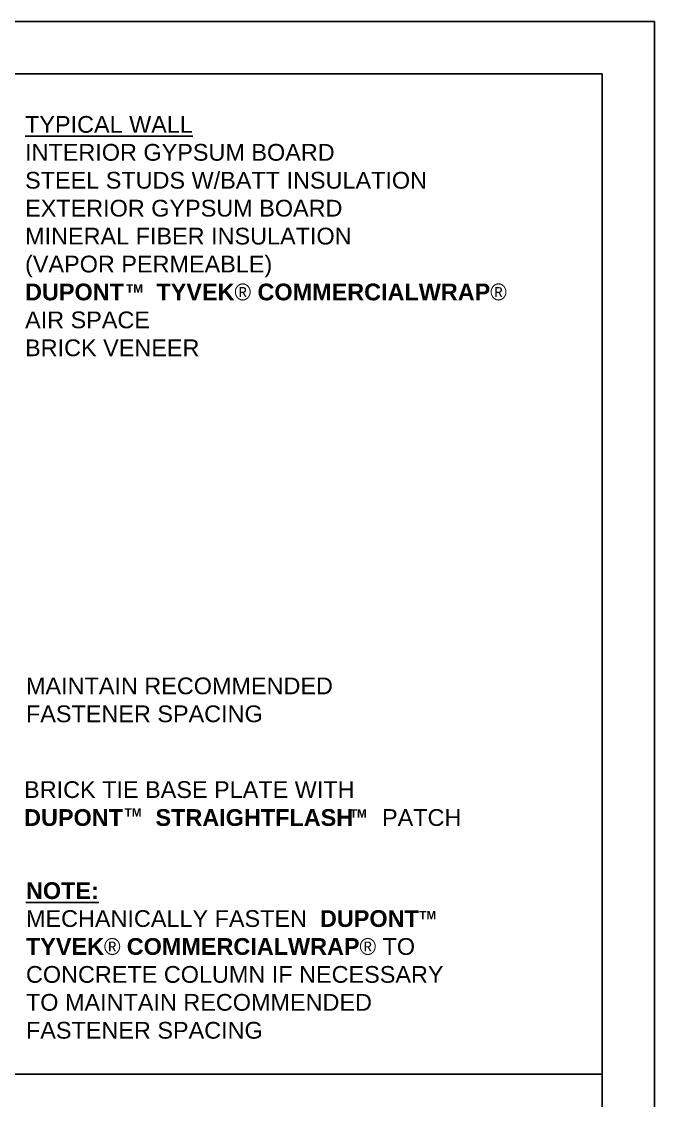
# Model space of a CAD drawing. Extents: x 124.1 to 175.1, y 313.3 to 379.3.
# Drawn here: x 157.03 to 175.15, y 348.35 to 379.26 of the extents above; entities that cross this region are included whole.
import ezdxf

# ---------------------------------------------------------------- set-up
doc = ezdxf.new("R2010")
doc.units = 0
doc.header["$LTSCALE"] = 1.5
doc.header["$MEASUREMENT"] = 0
for name, color, linetype in [('8x11 layout', 7, 'CONTINUOUS'), ('TEXT', 7, 'CONTINUOUS'), ('title', 7, 'CONTINUOUS')]:
    doc.layers.add(name, color=color, linetype=linetype)
doc.layers.add('VIEWPORT', color=7, linetype='CONTINUOUS', plot=False)
doc.styles.add('DETAILS', font='sanss___.ttf', dxfattribs={"height": 1})

msp = doc.modelspace()

# ---------------------------------------------------------------- linework, layer by layer
at = {"layer": '8x11 layout', "color": 7}
for p, q in [((125.649, 377.759), (173.649, 377.759)), ((173.649, 377.759), (173.649, 314.759))]:
    msp.add_line(p, q, dxfattribs=at)
at = {"layer": 'title', "linetype": 'Continuous'}
msp.add_line((173.649, 349.104), (125.649, 349.104), dxfattribs=at)
at = {"layer": 'VIEWPORT', "color": 1}
for p, q in [((124.149, 379.259), (175.149, 379.259)), ((175.149, 379.259), (175.149, 313.259))]:
    msp.add_line(p, q, dxfattribs=at)

# ---------------------------------------------------------------- texts
at = {"layer": 'TEXT', "attachment_point": 4, "style": 'DETAILS'}
for s, insert, char_height in [('{\\fArial|b0|i0|c0|p34;\\LTYPICAL WALL\\P}INTERIOR GYPSUM BOARD\\PSTEEL STUDS W/BATT INSULATION\\PEXTERIOR GYPSUM BOARD\\P{\\fArial|b0|i0|c0|p34;MINERAL FIBER INSULATION\\P(VAPOR PERMEABLE)}\\P{\\fSansSerif|b1|i0|c2|p2;DUPONT     TYVEK\\fSymbol|b0|i0|c2|p18;â} {\\fSansSerif|b1|i0|c2|p2;COMMERCIALWRAP\\fSymbol|b0|i0|c2|p18;â}\\P{\\fArial|b0|i0|c0|p34;AIR SPACE\\PBRICK VENEER}', (157.125, 373.109), 0.48), ('{\\fSansSerif|b1|i0|c2|p2;TM}', (160.018, 371.611), 0.24), ('{\\fSansSerif|b1|i0|c2|p2;TM}', (159.978, 356.598), 0.24), ('{\\fSansSerif|b1|i0|c2|p2;TM}', (166.427, 356.573), 0.24), ('{\\fSansSerif|b1|i0|c2|p2;TM}', (168.416, 353.654), 0.24)]:
    msp.add_mtext(s, dxfattribs=dict(at, insert=insert, char_height=char_height))
at = {"layer": 'TEXT', "char_height": 0.48, "style": 'DETAILS'}
for s, insert, width, attachment_point in [('MAINTAIN RECOMMENDED FASTENER SPACING', (157.151, 360.466), 10.15656, 1), ('BRICK TIE BASE PLATE WITH \\P{\\fSansSerif|b1|i0|c2|p2;DUPONT     STRAIGHTFLASH\\fArial|b0|i0|c0|p32;\\H0.8125x;   }  PATCH', (157.098, 356.851), 12.51034, 4), ('{\\fSansSerif|b1|i0|c2|p2;\\LNOTE:}\\PMECHANICALLY FASTEN  {\\fArial|b1|i0|c0|p34;DUPONT     TYVEK\\fSymbol|b0|i0|c2|p18;â \\fSansSerif|b1|i0|c2|p2;COMMERCIALWRAP\\fSymbol|b0|i0|c2|p18;â\\fSansSerif|b1|i0|c2|p2; }TO CONCRETE COLUMN IF NECESSARY TO MAINTAIN RECOMMENDED FASTENER SPACING', (157.151, 354.6), 12.59974, 1)]:
    msp.add_mtext(s, dxfattribs=dict(at, insert=insert, width=width, attachment_point=attachment_point))

doc.saveas('drawing.dxf')
